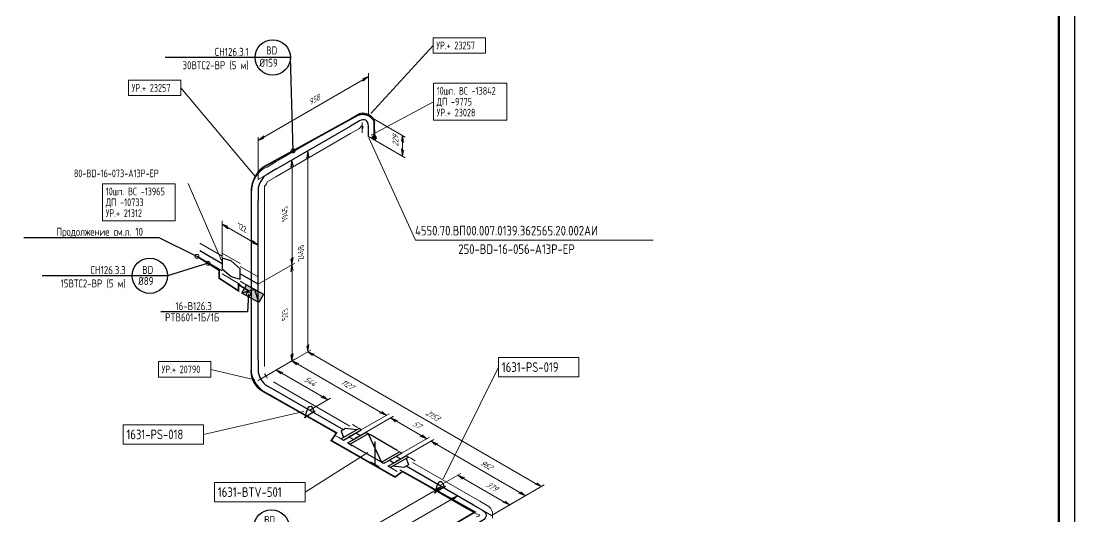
# Model space of a CAD drawing. Header units: millimetres. Extents: x 10051 to 26505, y 4675 to 5194.
# Drawn here: x 13352.5 to 13681.6, y 4855.7 to 5010.4 of the extents above; entities that cross this region are included whole.
import ezdxf
from ezdxf import colors
from ezdxf.entities.mleader import LeaderData, LeaderLine
from ezdxf.enums import TextEntityAlignment as Align
from ezdxf.math import Vec2, Vec3

# ---------------------------------------------------------------- set-up
doc = ezdxf.new("R2010")
doc.units = ezdxf.units.MM
doc.layers.get('0').update_dxf_attribs({"lineweight": 15})
for name, color, linetype, lineweight in [('--TEXT--', 150, 'Continuous', 25), ('_НС', 1, 'Continuous', 30), ('OFORMLENIE', 7, 'Continuous', 25), ('подложка', 252, 'Continuous', 9), ('Построение', 7, 'Continuous', 30), ('СН', 1, 'Continuous', 50)]:
    doc.layers.add(name, color=color, linetype=linetype, lineweight=lineweight)
doc.layers.add('Коробки', color=250, linetype='Continuous')
doc.styles.add('GOST_2.304', font='CS_Gost2304.shx', dxfattribs={"height": 2.5})
doc.styles.add('Style-CS_Gost2304', font='CS_Gost2304.shx')
doc.styles.add('TNR_30', font='times.ttf', dxfattribs={"height": 3})

# ---------------------------------------------------------------- blocks, each defined once
blk = doc.blocks.new('TerminatorOpen_0.4')
at = {"color": 0, "linetype": 'ByBlock', "lineweight": -2}
for q in [(-1, 0.2), (-1, 0), (-1, -0.2)]:
    blk.add_line((0, 0), q, dxfattribs=at)
blk = doc.blocks.new('A$C612D6D77')
at = {"layer": 'Коробки', "linetype": 'ByBlock', "ltscale": 0.5}
h = blk.add_hatch(color=3, dxfattribs=at)
h.paths.add_polyline_path([(300, 300), (0, 300), (0, 0)])
h.paths.add_polyline_path([(600, 0), (600, 300), (300, 300)])
at = {"layer": 'Коробки', "linetype": 'ByBlock', "ltscale": 0.5, "true_color": 0xffffff}
blk.add_hatch(color=7, dxfattribs=at).paths.add_polyline_path([(0, 0), (600, 0), (300, 300)])
at = {"layer": 'Коробки', "linetype": 'ByBlock', "ltscale": 0.5}
for p, q in [((0, 0), (300, 300)), ((300, 300), (600, 0))]:
    blk.add_line(p, q, dxfattribs=at)
blk.add_lwpolyline([(0, 0), (600, 0), (600, 300), (0, 300)], close=True, dxfattribs=at)
blk = doc.blocks.new('_DotSmall')
at = {"color": 0, "linetype": 'ByBlock', "const_width": 0.5}
blk.add_lwpolyline([(-0.0625, 0, 1), (0.0625, 0, 1)], format="xyb", close=True, dxfattribs=at)
blk = doc.blocks.new('*U5')
at = {"layer": 'СН'}
blk.add_hatch(color=256, dxfattribs=at).paths.add_polyline_path([(0.5, 0, 1), (-0.5, 0, 1)])
blk.add_circle((0, 0), 0.5, dxfattribs=at)
blk = doc.blocks.new('*U1752')
at = {"linetype": 'ByBlock', "lineweight": -2}
blk.add_lwpolyline([(420, 297), (0, 297), (0, 0), (420, 0)], close=True, dxfattribs=at)
at = {"linetype": 'ByBlock', "lineweight": 50}
blk.add_lwpolyline([(20, 292), (415, 292), (415, 5), (20, 5)], close=True, dxfattribs=at)
at = {"linetype": 'ByBlock', "lineweight": -2, "style": 'TNR_30'}
blk.add_attdef('ВЕРХНИЙ_НОМЕР_ЛИСТА', text='', height=3, dxfattribs=at).set_placement((410, 287), align=Align.MIDDLE_CENTER)

msp = doc.modelspace()

# ---------------------------------------------------------------- hatches: boundary and pattern name
at = {"layer": 'подложка', "extrusion": (0.707107, -0.408248, 0.57735)}
h = msp.add_hatch(color=256, dxfattribs=at)
edge = h.paths.add_edge_path()
edge.add_arc((11038.42, -5192.58), 1, -45, 315)
h = msp.add_hatch(color=256, dxfattribs=at)
edge = h.paths.add_edge_path()
edge.add_arc((11015.13, -5169.3), 1, -45, 315)
h = msp.add_hatch(color=256, dxfattribs=at)
edge = h.paths.add_edge_path()
edge.add_arc((11003.92, -5169.3), 1, -135, 225)
at = {"layer": 'подложка', "extrusion": (0.707107, 0.408248, -0.57735)}
h = msp.add_hatch(color=256, dxfattribs=at)
edge = h.paths.add_edge_path()
edge.add_arc((-2445.21, 8234.52), 0.496, -45, 315)
at = {"layer": 'подложка', "extrusion": (0.707107, -0.408248, 0.57735)}
h = msp.add_hatch(color=256, dxfattribs=at)
edge = h.paths.add_edge_path()
edge.add_arc((10960.88, -5212.33), 1, -135, 225)
at = {"layer": 'подложка', "extrusion": (5.55112e-17, -0.816497, -0.57735)}
h = msp.add_hatch(color=256, dxfattribs=at)
edge = h.paths.add_edge_path()
edge.add_arc((13432.08, -2741.13), 1, 225, 585)
h = msp.add_hatch(color=256, dxfattribs=at)
edge = h.paths.add_edge_path()
edge.add_arc((13453.11, -2720.11), 1, 225, 585)
h = msp.add_hatch(color=256, dxfattribs=at)
edge = h.paths.add_edge_path()
edge.add_arc((13472.74, -2700.48), 1, 225, 585)
h = msp.add_hatch(color=256, dxfattribs=at)
edge = h.paths.add_edge_path()
edge.add_arc((13493.76, -2679.45), 1, 225, 585)
at = {"layer": 'Построение', "ltscale": 0.3, "extrusion": (0.707107, 0.408248, -0.57735)}
h = msp.add_hatch(color=256, dxfattribs=at)
edge = h.paths.add_edge_path()
edge.add_arc((-2434, 8223.3), 1, -45, 315)
h = msp.add_hatch(color=256, dxfattribs=at)
edge = h.paths.add_edge_path()
edge.add_arc((-2439.61, 8228.91), 1, -45, 315)
h = msp.add_hatch(color=256, dxfattribs=at)
edge = h.paths.add_edge_path()
edge.add_arc((-2439.61, 8228.91), 0.496, -45, 315)
at = {"layer": 'Построение', "ltscale": 0.3, "extrusion": (-2.77556e-17, 0.816497, 0.57735)}
h = msp.add_hatch(color=256, dxfattribs=at)
edge = h.paths.add_edge_path()
edge.add_arc((-13462.92, -2710.29), 1.98, -225, 135)

# ---------------------------------------------------------------- linework, layer by layer
at = {"layer": '--TEXT--'}
for centre in [(13431.06, 4999.03), (13392.67, 4930.96), (13430.66, 4852.46)]:
    msp.add_circle(centre, 5.51, dxfattribs=at)
at = {"layer": '_НС', "linetype": 'Continuous', "lineweight": 30, "const_width": 0.5}
msp.add_lwpolyline([(13466.47, 4841.03), (13494.21, 4857.25), (13471.57, 4869.91), (13469.27, 4868.16), (13449.34, 4879.53), (13450.96, 4881.96), (13427.93, 4894.95, -0.287356), (13424.37, 4901.51), (13424.37, 4956.94, -0.212612), (13427.8, 4964.64), (13457.27, 4980.82, -0.429834), (13462.75, 4979.07), (13462.75, 4973.87)], format="xyb", dxfattribs=at)
msp.add_lwpolyline([(13423.55, 4926.21), (13420.41, 4928.15), (13420.41, 4926.21), (13414.32, 4930.18), (13414.32, 4932.66), (13407.4, 4936.99)], dxfattribs=at)
at = {"layer": 'подложка'}
for p, q in [((13461.65, 4981.58, 115.68), (13481.15, 5002.77, 115.68)), ((13461.65, 4981.58, 115.68), (13481.15, 5002.77, 115.68)), ((13425.83, 4961.69, 143.85), (13402.38, 4989.54, 143.85)), ((13425.83, 4961.69, 143.85), (13402.38, 4989.54, 143.85)), ((13461.85, 4974.84, 111.1), (13481.26, 4985.23, 111.1)), ((13475.65, 4942.03), (13461.07, 4973.92, 207.29)), ((13415.07, 4935.74, 111.61), (13404.66, 4959.7, 111.61)), ((13475.65, 4942.03), (13549.87, 4942.03)), ((13425.5, 4898.51, 99.55), (13411.7, 4901.75, 99.55)), ((13425.5, 4898.51, 99.55), (13411.7, 4901.75, 99.55)), ((13484.27, 4867.57, 145.91), (13501.6, 4902.45, 145.91)), ((13484.27, 4867.57, 145.91), (13501.6, 4902.45, 145.91)), ((13440.76, 4888.56, 112.72), (13409.48, 4881.46, 112.72)), ((13440.76, 4888.56, 112.72), (13409.48, 4881.46, 112.72)), ((13460.74, 4875.86, 129.31), (13441.17, 4863.47, 129.31)), ((13460.74, 4875.86, 129.31), (13441.17, 4863.47, 129.31))]:
    msp.add_line(p, q, dxfattribs=at)
at = {"layer": 'подложка', "extrusion": (0.707107, -0.408248, 0.57735)}
for p, q in [((13460.97, 4980.84, 115.68), (13460.97, 4994.11, 125.06)), ((13428.24, 4974.19, 151.06), (13459.21, 4992.07, 125.78)), ((13426.48, 4960.92, 143.85), (13426.48, 4974.19, 153.23)), ((13426.48, 4960.92, 143.85), (13442.92, 4970.42, 130.42)), ((13426.48, 4960.92, 143.85), (13437.97, 4967.56, 134.46)), ((13442.03, 4909.31, 88.29), (13442.03, 4967.86, 129.7)), ((13437.08, 4936.45, 113.55), (13437.08, 4965.01, 133.74)), ((13429.07, 4959.6, 139.72), (13429.28, 4960.23, 139.92)), ((13428.47, 4958.84, 139.92), (13428.92, 4959.34, 139.72)), ((13428.92, 4959.34, 139.72), (13429.07, 4959.6, 139.72)), ((13426.48, 4928.29, 120.77), (13437.97, 4934.92, 111.39)), ((13426.48, 4928.29, 120.77), (13437.97, 4934.92, 111.39)), ((13437.08, 4906.45, 92.34), (13437.08, 4932.37, 110.66)), ((13426.48, 4898.28, 99.55), (13442.92, 4907.78, 86.13)), ((13426.48, 4898.28, 99.55), (13437.97, 4904.92, 90.17))]:
    msp.add_line(p, q, dxfattribs=at)
at = {"layer": 'подложка', "extrusion": (-5.55112e-17, 0.816497, 0.57735)}
for p, q in [((13432.08, 4966.47, 140.9), (13455.37, 4979.91, 121.89)), ((13455.37, 4979.91, 121.89), (13458.17, 4981.53, 119.6)), ((13455.37, 4975.3, 118.62), (13458.17, 4976.91, 116.33)), ((13432.08, 4961.85, 137.63), (13455.37, 4975.3, 118.62)), ((13432.08, 4966.47, 140.9), (13429.28, 4964.85, 143.19)), ((13432.08, 4961.85, 137.63), (13429.28, 4960.23, 139.92)), ((13408.25, 4941.12, 107.52), (13415.26, 4937.07, 113.24)), ((13415.26, 4938.03, 113.92), (13420.87, 4934.79, 118.5)), ((13408.25, 4936.5, 104.26), (13415.26, 4932.45, 109.98)), ((13420.87, 4933.84, 117.82), (13426.48, 4930.6, 122.4)), ((13415.26, 4931.5, 109.3), (13420.87, 4928.26, 113.88)), ((13420.87, 4929.22, 114.56), (13426.48, 4925.98, 119.14)), ((13426.48, 4898.28, 99.55), (13442.92, 4907.78, 86.13)), ((13426.48, 4898.28, 99.55), (13437.97, 4904.92, 90.17)), ((13443.8, 4906.25, 88.29), (13513.16, 4866.2, 144.93)), ((13426.48, 4898.28, 99.55), (13433.02, 4902.06, 94.21)), ((13433.9, 4900.53, 96.38), (13446.49, 4893.26, 106.65)), ((13438.85, 4903.39, 92.34), (13464.75, 4888.43, 113.49)), ((13434.08, 4896.2, 102.5), (13431.28, 4897.82, 100.21)), ((13430.08, 4893.89, 105.76), (13427.28, 4895.51, 103.47)), ((13451.11, 4881.75, 122.93), (13430.08, 4893.89, 105.76)), ((13455.11, 4884.06, 119.67), (13434.08, 4896.2, 102.5)), ((13442.6, 4888.98, 112.72), (13449.14, 4892.75, 107.37)), ((13455.91, 4881.29, 123.59), (13467.4, 4887.92, 114.21)), ((13457.33, 4883.74, 120.13), (13455.94, 4884.54, 118.99)), ((13457.32, 4880.48, 124.73), (13468.81, 4887.11, 115.35)), ((13469.69, 4885.58, 117.52), (13477.37, 4881.15, 123.79)), ((13451.67, 4880.47, 124.74), (13450.28, 4881.27, 123.61)), ((13458.74, 4882.92, 121.28), (13457.33, 4883.74, 120.13)), ((13468.53, 4874, 133.89), (13480.02, 4880.64, 124.51)), ((13453.09, 4879.66, 125.9), (13451.67, 4880.47, 124.74)), ((13469.93, 4873.19, 135.04), (13481.42, 4879.83, 125.65)), ((13482.31, 4878.3, 127.82), (13508.21, 4863.34, 148.97)), ((13471.36, 4875.64, 131.58), (13469.94, 4876.45, 130.43)), ((13472.76, 4874.83, 132.73), (13474.18, 4874.01, 133.88)), ((13468.52, 4870.74, 138.5), (13469.91, 4869.94, 139.63)), ((13474.18, 4874.01, 133.88), (13475.56, 4873.21, 135.02)), ((13495.76, 4860.59, 152.86), (13474.74, 4872.73, 135.69)), ((13491.76, 4858.28, 156.13), (13470.74, 4870.42, 138.96)), ((13483.25, 4865.51, 145.91), (13489.79, 4869.28, 140.57)), ((13490.67, 4867.75, 142.73), (13503.26, 4860.48, 153.01)), ((13429.95, 4834.08, 190.35), (13482.05, 4864.16, 147.81)), ((13499.37, 4856.2, 159.07), (13482.93, 4865.69, 145.65)), ((13499.37, 4856.2, 159.07), (13515.81, 4865.69, 145.65)), ((13455.92, 4843.36, 177.23), (13487, 4861.3, 151.86)), ((13499.37, 4856.2, 159.07), (13487.88, 4862.83, 149.69)), ((13499.37, 4856.2, 159.07), (13510.86, 4862.83, 149.69)), ((13491.76, 4858.28, 156.13), (13494.57, 4856.66, 158.42)), ((13495.76, 4860.59, 152.86), (13498.57, 4858.97, 155.15)), ((13499.12, 4858.36, 156.01), (13498.57, 4858.97, 155.15)), ((13499.47, 4857.73, 156.9), (13499.12, 4858.36, 156.01)), ((13499.37, 4856.2, 159.07), (13505.91, 4859.97, 153.73)), ((13499.65, 4857.11, 157.78), (13499.47, 4857.73, 156.9)), ((13495.54, 4856.47, 158.68), (13494.57, 4856.66, 158.42)), ((13494.57, 4855.73, 159.73), (13495.54, 4855.92, 159.46)), ((13495.54, 4855.92, 159.46), (13495.54, 4856.47, 158.68)), ((13499.72, 4856.5, 158.65), (13499.65, 4857.11, 157.78)), ((13499.65, 4855.29, 160.36), (13499.72, 4855.9, 159.5)), ((13499.72, 4855.9, 159.5), (13499.72, 4856.5, 158.65))]:
    msp.add_line(p, q, dxfattribs=at)
at = {"layer": 'подложка', "extrusion": (-0.707107, 0.408248, -0.57735)}
for p, q in [((13458.17, 4981.53, 119.6), (13458.97, 4981.71, 118.74)), ((13458.97, 4981.71, 118.74), (13459.69, 4981.7, 117.85)), ((13459.69, 4981.7, 117.85), (13460.32, 4981.54, 116.97)), ((13460.32, 4981.54, 116.97), (13460.89, 4981.3, 116.1)), ((13460.89, 4981.3, 116.1), (13461.41, 4981, 115.25)), ((13461.41, 4981, 115.25), (13461.9, 4980.63, 114.39)), ((13461.9, 4980.63, 114.39), (13462.35, 4980.16, 113.51)), ((13462.35, 4980.16, 113.51), (13462.72, 4979.54, 112.62)), ((13462.72, 4979.54, 112.62), (13462.97, 4978.76, 111.76)), ((13458.17, 4976.91, 116.33), (13458.82, 4977.66, 116.07)), ((13458.82, 4977.66, 116.07), (13459.29, 4977.38, 115.29)), ((13459.29, 4977.38, 115.29), (13458.97, 4976.45, 115.02)), ((13425.91, 4962, 145.3), (13426.68, 4963, 145.06)), ((13426.68, 4963, 145.06), (13427.53, 4963.84, 144.61)), ((13427.53, 4963.84, 144.61), (13428.42, 4964.46, 143.97)), ((13428.42, 4964.46, 143.97), (13429.28, 4964.85, 143.19)), ((13424.48, 4958.55, 144.61), (13424.78, 4959.71, 145.06)), ((13424.78, 4959.71, 145.06), (13425.26, 4960.88, 145.3)), ((13425.26, 4960.88, 145.3), (13425.91, 4962, 145.3)), ((13424.39, 4957.48, 143.97), (13424.48, 4958.55, 144.61)), ((13424.47, 4956.53, 143.19), (13424.39, 4957.48, 143.97))]:
    msp.add_line(p, q, dxfattribs=at)
at = {"layer": 'подложка', "extrusion": (-0.707107, -0.408248, 0.57735)}
for p, q in [((13460.97, 4980.84, 115.68), (13472.46, 4974.21, 125.06)), ((13460.97, 4974.37, 111.1), (13472.46, 4967.73, 120.48)), ((13471.58, 4970.28, 121.2), (13471.58, 4972.68, 122.89)), ((13415.26, 4934.76, 111.61), (13415.26, 4948.03, 120.99)), ((13417.03, 4945.99, 121.72), (13424.71, 4941.56, 127.99)), ((13426.48, 4928.29, 120.77), (13426.48, 4941.56, 130.15)), ((13428.92, 4899.87, 103.67), (13428.47, 4900.37, 103.47)), ((13429.07, 4899.61, 103.67), (13428.92, 4899.87, 103.67)), ((13429.28, 4898.98, 103.47), (13429.07, 4899.61, 103.67))]:
    msp.add_line(p, q, dxfattribs=at)
at = {"layer": 'подложка', "extrusion": (0.707107, 0.408248, -0.57735)}
for p, q in [((13458.97, 4975.52, 109.47), (13458.97, 4978.76, 111.76)), ((13462.97, 4973.21, 112.73), (13462.97, 4976.45, 115.02)), ((13424.47, 4953.3, 140.9), (13424.47, 4956.53, 143.19)), ((13428.47, 4955.6, 137.63), (13428.47, 4958.84, 139.92)), ((13424.47, 4903.6, 105.76), (13424.47, 4953.3, 140.9)), ((13428.47, 4905.91, 102.5), (13428.47, 4955.6, 137.63)), ((13428.47, 4905.91, 102.5), (13428.47, 4902.68, 100.21)), ((13424.39, 4901.73, 99.43), (13424.47, 4902.68, 100.21)), ((13424.48, 4900.66, 98.79), (13424.39, 4901.73, 99.43)), ((13424.47, 4903.6, 105.76), (13424.47, 4900.37, 103.47)), ((13424.78, 4899.5, 98.33), (13424.48, 4900.66, 98.79)), ((13425.26, 4898.33, 98.1), (13424.78, 4899.5, 98.33)), ((13425.91, 4897.21, 98.1), (13425.26, 4898.33, 98.1)), ((13426.68, 4896.21, 98.33), (13425.91, 4897.21, 98.1)), ((13427.53, 4895.37, 98.79), (13426.68, 4896.21, 98.33)), ((13428.42, 4894.75, 99.43), (13427.53, 4895.37, 98.79)), ((13429.28, 4894.36, 100.21), (13428.42, 4894.75, 99.43))]:
    msp.add_line(p, q, dxfattribs=at)
at = {"layer": 'подложка', "extrusion": (5.55112e-17, -0.816497, -0.57735)}
for p, q in [((13457.32, 4880.27, 125.02), (13457.32, 4880.68, 124.45)), ((13457.67, 4880.48, 124.73), (13456.96, 4880.48, 124.73)), ((13470.29, 4873.19, 135.04), (13469.58, 4873.19, 135.04)), ((13469.93, 4872.99, 135.32), (13469.93, 4873.4, 134.75))]:
    msp.add_line(p, q, dxfattribs=at)
at = {"layer": 'подложка'}
for points in [[(13481.15, 5005.17, 115.68), (13497.48, 5005.17, 115.68), (13497.48, 5000.37, 115.68), (13481.15, 5000.37, 115.68)], [(13386.05, 4991.94, 143.85), (13402.38, 4991.94, 143.85), (13402.38, 4987.14, 143.85), (13386.05, 4987.14, 143.85)], [(13481.26, 4991.03, 111.1), (13504.15, 4991.03, 111.1), (13504.15, 4979.43, 111.1), (13481.26, 4979.43, 111.1)], [(13377.93, 4959.65), (13400.61, 4959.65), (13400.61, 4948.05), (13377.93, 4948.05)], [(13395.37, 4904.15, 99.55), (13411.7, 4904.15, 99.55), (13411.7, 4899.35, 99.55), (13395.37, 4899.35, 99.55)], [(13501.6, 4905.45, 145.91), (13526.7, 4905.45, 145.91), (13526.7, 4899.45, 145.91), (13501.6, 4899.45, 145.91)], [(13384.38, 4884.46, 112.72), (13409.48, 4884.46, 112.72), (13409.48, 4878.46, 112.72), (13384.38, 4878.46, 112.72)], [(13412.92, 4866.47, 129.31), (13441.17, 4866.47, 129.31), (13441.17, 4860.47, 129.31), (13412.92, 4860.47, 129.31)]]:
    msp.add_3dface(points, dxfattribs=at)
at = {"layer": 'Построение', "ltscale": 0.3, "extrusion": (0.707107, 0.408248, -0.57735)}
msp.add_line((13426.48, 4928.29, 120.77), (13420.87, 4931.53, 116.19), dxfattribs=at)
at = {"layer": 'Построение', "ltscale": 0.3, "extrusion": (0.707107, -0.408248, 0.57735)}
for p, q in [((13440.83, 4886.73, 113.29), (13444.36, 4888.77, 110.41)), ((13481.48, 4863.26, 146.49), (13485.02, 4865.3, 143.6))]:
    msp.add_line(p, q, dxfattribs=at)
at = {"layer": 'Построение', "ltscale": 0.3, "extrusion": (0.707107, -0.408248, 0.57735), "elevation": 7551.71}
for points in [[(11038.42, -5203.8), (11041.22, -5200.99, 0.414227), (11041.22, -5195.39), (11038.42, -5192.58)], [(11015.13, -5169.3), (11012.33, -5166.5, 0.414227), (11006.72, -5166.5), (11003.92, -5169.3)]]:
    msp.add_lwpolyline(points, format="xyb", dxfattribs=at)
at = {"layer": 'Построение', "ltscale": 0.3, "extrusion": (-5.55112e-17, 0.816497, 0.57735)}
for points, elevation in [([(-13432.08, -2752.35), (-13455.37, -2775.63)], 4133.63), ([(-13408.25, -2764.97), (-13415.26, -2757.96)], 4093.66), ([(-13453.11, -2720.11), (-13432.08, -2741.13)], 4056.91), ([(-13457.32, -2720.11), (-13453.81, -2720.81), (-13452.41, -2719.41), (-13453.11, -2715.9)], 4056.91), ([(-13460.14, -2718.73), (-13461.56, -2717.32)], 4056.91), ([(-13460.82, -2718), (-13465.03, -2702.58)], 4056.91), ([(-13469.94, -2708.93), (-13461.56, -2717.32)], 4056.91), ([(-13454.49, -2713.07), (-13455.9, -2711.66)], 4056.91), ([(-13464.29, -2703.27), (-13455.9, -2711.66)], 4056.91), ([(-13465.7, -2701.86), (-13464.29, -2703.27)], 4056.91), ([(-13467.1, -2700.46), (-13468.52, -2699.04)], 4056.91), ([(-13472.74, -2704.69), (-13473.44, -2701.18), (-13472.04, -2699.78), (-13468.53, -2700.48)], 4056.91), ([(-13493.76, -2679.45), (-13472.74, -2700.48)], 4056.91)]:
    msp.add_lwpolyline(points, dxfattribs=dict(at, elevation=elevation))
at = {"layer": 'Построение', "ltscale": 0.3, "extrusion": (-1, 0, 0), "elevation": -13426.48}
msp.add_lwpolyline([(-4904.76, 104.13), (-4954.45, 139.27)], dxfattribs=at)
at = {"layer": 'Построение', "ltscale": 0.3, "extrusion": (-0.707107, -0.408248, 0.57735), "elevation": -11436.19}
msp.add_lwpolyline([(2438.2, 8230.32), (2434.71, 8228.25), (2432.59, 8224.72), (2435.41, 8221.89), (2438.94, 8224.01), (2441.02, 8227.5), (2438.2, 8230.32)], close=True, dxfattribs=at)
msp.add_lwpolyline([(2465.59, 8214.14), (2468.39, 8211.34, 0.414227), (2474, 8211.34), (2476.81, 8214.14)], format="xyb", dxfattribs=at)
msp.add_lwpolyline([(2505.88, 8246.75), (2511.89, 8240.74)], dxfattribs=at)
at = {"layer": 'Построение', "ltscale": 0.3, "extrusion": (-5.55112e-17, 0.816497, 0.57735), "elevation": 4056.91}
msp.add_lwpolyline([(-13493.76, -2679.45), (-13496.57, -2676.65, -0.414227), (-13496.57, -2671.04), (-13493.76, -2668.24)], format="xyb", dxfattribs=at)
at = {"layer": 'Построение', "ltscale": 0.3, "extrusion": (-0.707107, 0.408248, -0.57735)}
for centre in [(13442.6, 4885.71, 110.41), (13483.25, 4862.24, 143.6)]:
    msp.add_ellipse(centre, major_axis=(0, -4.49, -3.18), ratio=0.363636, start_param=1.942965, end_param=4.34022, dxfattribs=at)
at = {"layer": 'Построение', "ltscale": 0.3, "extrusion": (-0.707107, -0.408248, 0.57735)}
msp.add_point((13462.95, 4878.51, 130.24), dxfattribs=at)
at = {"layer": 'Построение', "ltscale": 0.3, "extrusion": (0.707107, 0.408248, -0.57735)}
msp.add_solid([(-2513.66, 8241.8, 11436.19), (-2510.83, 8238.97, 11436.19), (-2513.3, 8242.15, 11436.19), (-2510.48, 8239.33, 11436.19)], dxfattribs=at)
at = {"layer": 'Построение', "ltscale": 0.3}
for points in [[(13458.72, 4882.91, 121.3), (13458.02, 4883.31, 120.73), (13452.41, 4880.07, 125.31), (13453.11, 4879.67, 125.88)], [(13460.12, 4882.1, 122.44), (13460.82, 4881.69, 123.02), (13455.21, 4878.46, 127.6), (13454.51, 4878.86, 127.02)], [(13454.86, 4880.68, 124.45), (13456.26, 4879.87, 125.59), (13458.37, 4881.09, 123.88), (13456.97, 4881.9, 122.73)], [(13470.63, 4876.03, 131.03), (13471.33, 4875.62, 131.6), (13465.73, 4872.39, 136.18), (13465.03, 4872.79, 135.61)], [(13472.74, 4874.81, 132.75), (13473.44, 4874.41, 133.32), (13467.83, 4871.17, 137.9), (13467.13, 4871.58, 137.32)], [(13467.48, 4873.4, 134.75), (13468.88, 4872.59, 135.89), (13470.98, 4873.8, 134.18), (13469.58, 4874.61, 133.03)]]:
    msp.add_3dface(points, dxfattribs=at)

# ---------------------------------------------------------------- block references
at = {"layer": 'OFORMLENIE'}
msp.add_blockref('*U1752', (13261.58, 4753.35), dxfattribs=at)
at = {"layer": 'Коробки', "linetype": 'ByBlock', "xscale": -0.01, "yscale": 0.01, "zscale": 0.01, "rotation": 330.8751218249242}
msp.add_blockref('A$C612D6D77', (13426.67, 4922.57), dxfattribs=at)
at = {"layer": 'подложка', "extrusion": (0.707107, -0.408248, 0.57735)}
for p, xscale, yscale, zscale, rotation in [((11054.63, -5187.58, 7551.71), 2.5, 2.5, 2.5, 314.9999999999999), ((11020.13, -5153.09, 7551.71), 2.5, 2.5, 2.5, 134.9999999999999), ((11025.08, -5179.25, 7551.71), 2.499999999999999, 2.499999999999999, 2.499999999999999, 44.99999999999996), ((11020.13, -5174.3, 7551.71), 2.499999999999999, 2.499999999999999, 2.499999999999999, 44.99999999999996), ((10991.87, -5202.56, 7551.71), 2.499999999999999, 2.499999999999999, 2.499999999999999, 225), ((10991.87, -5202.56, 7551.71), 2.499999999999999, 2.499999999999999, 2.499999999999999, 44.99999999999996), ((10970.83, -5233.5, 7551.71), 2.499999999999999, 2.499999999999999, 2.499999999999999, 225), ((10965.88, -5228.55, 7551.71), 2.499999999999999, 2.499999999999999, 2.499999999999999, 225)]:
    msp.add_blockref('TerminatorOpen_0.4', p, dxfattribs=dict(at, xscale=xscale, yscale=yscale, zscale=zscale, rotation=rotation))
at = {"layer": 'подложка', "extrusion": (-0.707107, -0.408248, 0.57735), "xscale": 2.500000000000002, "yscale": 2.500000000000002, "zscale": 2.500000000000002}
for p, rotation in [((2427.56, 8273.39, -11484.98), 135.0000000000001), ((2433.16, 8267.78, -11484.98), 315.0000000000001), ((2423.39, 8233.91, -11436.19), 225.0000000000001), ((2434.61, 8245.13, -11436.19), 45.00000000000011)]:
    msp.add_blockref('TerminatorOpen_0.4', p, dxfattribs=dict(at, rotation=rotation))
at = {"layer": 'подложка', "extrusion": (-5.55112e-17, 0.816497, 0.57735)}
for p, xscale, yscale, zscale, rotation in [((-13442.03, -2762.3, 4056.91), 2.5, 2.5, 2.5, 314.9999999999999), ((-13437.08, -2757.35, 4056.91), 2.5, 2.5, 2.5, 314.9999999999999), ((-13432.13, -2752.4, 4056.91), 2.5, 2.5, 2.5, 314.9999999999999), ((-13448.25, -2736.28, 4056.91), 2.5, 2.5, 2.5, 134.9999999999999), ((-13466.52, -2727.91, 4056.91), 2.5, 2.5, 2.5, 134.9999999999999), ((-13467.92, -2726.51, 4056.91), 2.5, 2.5, 2.5, 314.9999999999999), ((-13479.14, -2715.29, 4056.91), 2.5, 2.5, 2.5, 134.9999999999999), ((-13480.54, -2713.89, 4056.91), 2.5, 2.5, 2.5, 314.9999999999999), ((-13488.91, -2695.62, 4056.91), 2.5, 2.5, 2.5, 314.9999999999999), ((-13483.81, -2689.4, 4056.91), 2.500000000000001, 2.500000000000001, 2.500000000000001, 225), ((-13514.93, -2689.4, 4056.91), 2.5, 2.5, 2.5, 134.9999999999999), ((-13488.76, -2684.45, 4056.91), 2.500000000000001, 2.500000000000001, 2.500000000000001, 225), ((-13509.98, -2684.45, 4056.91), 2.5, 2.5, 2.5, 134.9999999999999), ((-13505.03, -2679.5, 4056.91), 2.5, 2.5, 2.5, 134.9999999999999)]:
    msp.add_blockref('TerminatorOpen_0.4', p, dxfattribs=dict(at, xscale=xscale, yscale=yscale, zscale=zscale, rotation=rotation))
at = {"layer": 'СН'}
msp.add_blockref('*U5', (13462.76, 4973.98), dxfattribs=at)

# ---------------------------------------------------------------- texts
at = {"layer": '--TEXT--', "style": 'GOST_2.304'}
for s, p in [('BD', (13429.02, 4999.97)), ('%%C159', (13426.9, 4996.11)), ('BD', (13390.28, 4931.53)), ('%%C89', (13389.05, 4928.03)), ('PTВ601-1Б/1Б', (13397.46, 4916.72)), ('BD', (13428.37, 4853.56))]:
    msp.add_text(s, height=2.5, rotation=360, dxfattribs=at).set_placement(p)
at = {"layer": 'подложка', "style": 'Style-CS_Gost2304', "width": 0.875}
for s, p in [('УР.+ 23257', (13482.15, 5002.77, 115.68)), ('УР.+ 23257', (13387.05, 4989.54, 143.85)), ('10шп. ВС -13842', (13482.26, 4988.63, 111.1)), ('ДП -9775', (13482.26, 4985.23, 111.1)), ('УР.+ 23028', (13482.26, 4981.83, 111.1)), ('80-BD-16-073-A13P-EP', (13368.96, 4962.88, 111.61)), ('10шп. ВС -13965', (13378.93, 4957.25)), ('ДП -10733', (13378.93, 4953.85)), ('УР.+ 21312', (13378.93, 4950.45)), ('УР.+ 20790', (13396.37, 4901.75, 99.55))]:
    msp.add_text(s, height=2.4, rotation=360, dxfattribs=at).set_placement(p, align=Align.MIDDLE_LEFT)
at = {"layer": 'подложка', "style": 'Style-CS_Gost2304'}
for s, p in [('4550.70.ВП00.007.0139.362565.20.002АИ', (13475.51, 4945.01)), ('250-BD-16-056-A13P-EP ', (13489.02, 4939.25)), ('1631-PS-019', (13502.6, 4902.45, 145.91)), ('1631-PS-018', (13385.38, 4881.46, 112.72)), ('1631-BTV-501', (13413.92, 4863.47, 129.31))]:
    msp.add_text(s, height=3, rotation=360, dxfattribs=at).set_placement(p, align=Align.MIDDLE_LEFT)
at = {"layer": 'подложка', "extrusion": (0.707107, -0.408248, 0.57735), "char_height": 2.5, "attachment_point": 5, "style": 'GOST_2.304'}
for s, insert, text_direction in [('\\A1;958', (13444.34, 4986.04, 139.72), (0.707107, 0.408248, -0.57735)), ('\\A1;1945', (13434.87, 4950.17, 125.96), (0, 0.816497, 0.57735)), ('\\A1;2468', (13439.82, 4938.02, 111.31), (0, 0.816497, 0.57735)), ('\\A1;523', (13434.87, 4918.85, 103.81), (0, 0.816497, 0.57735))]:
    msp.add_mtext(s, dxfattribs=dict(at, insert=insert, text_direction=text_direction))
at = {"layer": 'подложка', "extrusion": (-0.707107, -0.408248, 0.57735), "char_height": 2.5, "attachment_point": 5, "style": 'GOST_2.304'}
for s, insert, text_direction in [('\\A1;229', (13469.37, 4973.47, 120.75), (0, 0.816497, 0.57735)), ('\\A1;122', (13421.49, 4945.97, 127.16), (0.707107, -0.408248, 0.57735))]:
    msp.add_mtext(s, dxfattribs=dict(at, insert=insert, text_direction=text_direction))
at = {"layer": 'подложка', "extrusion": (-5.55112e-17, 0.816497, 0.57735), "char_height": 2.5, "attachment_point": 5, "text_direction": (0.707107, -0.408248, 0.57735), "style": 'GOST_2.304'}
for s, insert in [('\\A1;544', (13443.02, 4897.82, 100.22)), ('\\A1;1127', (13454.63, 4896.83, 101.61)), ('\\A1;2153', (13481.31, 4887.14, 115.31)), ('\\A1;57', (13476.36, 4884.28, 119.35)), ('\\A1;962', (13498.09, 4871.74, 137.09)), ('\\A1;379', (13499.8, 4865.04, 146.57))]:
    msp.add_mtext(s, dxfattribs=dict(at, insert=insert))

# ---------------------------------------------------------------- leaders
at = {"layer": '--TEXT--'}
ml = msp.add_multileader_mtext('Standard', dxfattribs=at)
ml.set_content('СН126.3.1\\P30ВТС2-ВР (5 м)', color=256, style='GOST_2.304')
ml.set_leader_properties()
ml.set_arrow_properties(name='DOTSMALL')
ml.build(insert=Vec2(0, 0))
ml.multileader.update_dxf_attribs({"text_left_attachment_type": 6, "text_right_attachment_type": 6, "dogleg_length": 0.36, "arrow_head_size": 2.5})
ctx = ml.context
ctx.base_point, ctx.char_height, ctx.arrow_head_size, ctx.plane_origin = Vec3(13395.92, 4999.03), 2.5, 2.5, Vec3(13433.63, 5024.63)
ctx.left_attachment, ctx.right_attachment, ctx.text_align_type = 6, 6, 2
notes = []
notes.append((ctx, [(0, (1, 1, 0), (13436.56, 4999.03), (-1, 0), 11.02, [(0, [(13437.42, 4969.92)], 0, [])])]))
ctx.mtext.insert, ctx.mtext.defined_height, ctx.mtext.alignment, ctx.mtext.flow_direction = Vec3(13423.55, 5002.03), 0.0309, 3, 5
ml = msp.add_multileader_mtext('Standard', dxfattribs=at)
ml.set_content('Продолжение см.л. 10', color=256, style='GOST_2.304')
ml.set_leader_properties()
ml.set_arrow_properties(name='DOTSMALL')
ml.build(insert=Vec2(0, 0))
ml.multileader.update_dxf_attribs({"text_left_attachment_type": 6, "text_right_attachment_type": 6, "dogleg_length": 0.36, "arrow_head_size": 2.5})
ctx = ml.context
ctx.base_point, ctx.char_height, ctx.arrow_head_size, ctx.plane_origin = Vec3(13355.67, 4942.79), 2.5, 2.5, Vec3(13422.42, 4960.56)
ctx.left_attachment, ctx.right_attachment, ctx.text_align_type = 6, 6, 2
notes.append((ctx, [(0, (1, 1, 0), (13395.6, 4942.79), (-1, 0), 3.06, [(0, [(13407.4, 4936.99)], 0, [])])]))
ctx.mtext.insert, ctx.mtext.defined_height, ctx.mtext.alignment, ctx.mtext.flow_direction = Vec3(13390.54, 4945.91), 0.0309, 3, 5
ml = msp.add_multileader_mtext('Standard', dxfattribs=at)
ml.set_content('СН126.3.3\\P15ВТС2-ВР (5 м)', color=256, style='GOST_2.304')
ml.set_leader_properties()
ml.set_arrow_properties(name='DOTSMALL')
ml.build(insert=Vec2(0, 0))
ml.multileader.update_dxf_attribs({"text_left_attachment_type": 6, "text_right_attachment_type": 6, "dogleg_length": 0.36, "arrow_head_size": 2.5})
ctx = ml.context
ctx.base_point, ctx.char_height, ctx.arrow_head_size, ctx.plane_origin = Vec3(13358.1, 4930.96), 2.5, 2.5, Vec3(13395.25, 4956.55)
ctx.left_attachment, ctx.right_attachment, ctx.text_align_type = 6, 6, 2
notes.append((ctx, [(0, (1, 1, 0), (13398.18, 4930.96), (-1, 0), 11.02, [(0, [(13410.86, 4934.83)], 0, [])])]))
ctx.mtext.insert, ctx.mtext.defined_height, ctx.mtext.alignment, ctx.mtext.flow_direction = Vec3(13385.16, 4933.96), 0.0309, 3, 5
ml = msp.add_multileader_mtext('Standard', dxfattribs=at)
ml.set_content('16-В126.3', color=256, style='GOST_2.304')
ml.set_leader_properties()
ml.set_arrow_properties(name='DOTSMALL')
ml.build(insert=Vec2(0, 0))
ml.multileader.update_dxf_attribs({"text_left_attachment_type": 6, "text_right_attachment_type": 6, "dogleg_length": 0.36, "arrow_head_size": 2.5})
ctx = ml.context
ctx.base_point, ctx.char_height, ctx.arrow_head_size, ctx.plane_origin = Vec3(13395.7, 4919.72), 2.5, 2.5, Vec3(13435.46, 4950.46)
ctx.left_attachment, ctx.right_attachment, ctx.text_align_type = 6, 6, 2
notes.append((ctx, [(0, (1, 1, 0), (13423.13, 4919.72), (-1, 0), 9.08, [(0, [(13423.51, 4925.2)], 0, [])])]))
ctx.mtext.insert, ctx.mtext.defined_height, ctx.mtext.alignment, ctx.mtext.flow_direction = Vec3(13412.05, 4922.72), 0.0309, 3, 5
for ctx, leaders in notes:
    for number, flags, end, landing, length, lines in leaders:
        leader = LeaderData()
        leader.index, (leader.has_last_leader_line, leader.has_dogleg_vector, leader.attachment_direction) = number, flags
        leader.last_leader_point, leader.dogleg_vector, leader.dogleg_length = Vec3(end), Vec3(landing), length
        for number, points, colour, breaks in lines:
            line = LeaderLine()
            line.index, line.vertices, line.color, line.breaks = number, Vec3.list(points), colors.encode_raw_color(colour), breaks
            leader.lines.append(line)
        ctx.leaders.append(leader)

doc.saveas('drawing.dxf')
